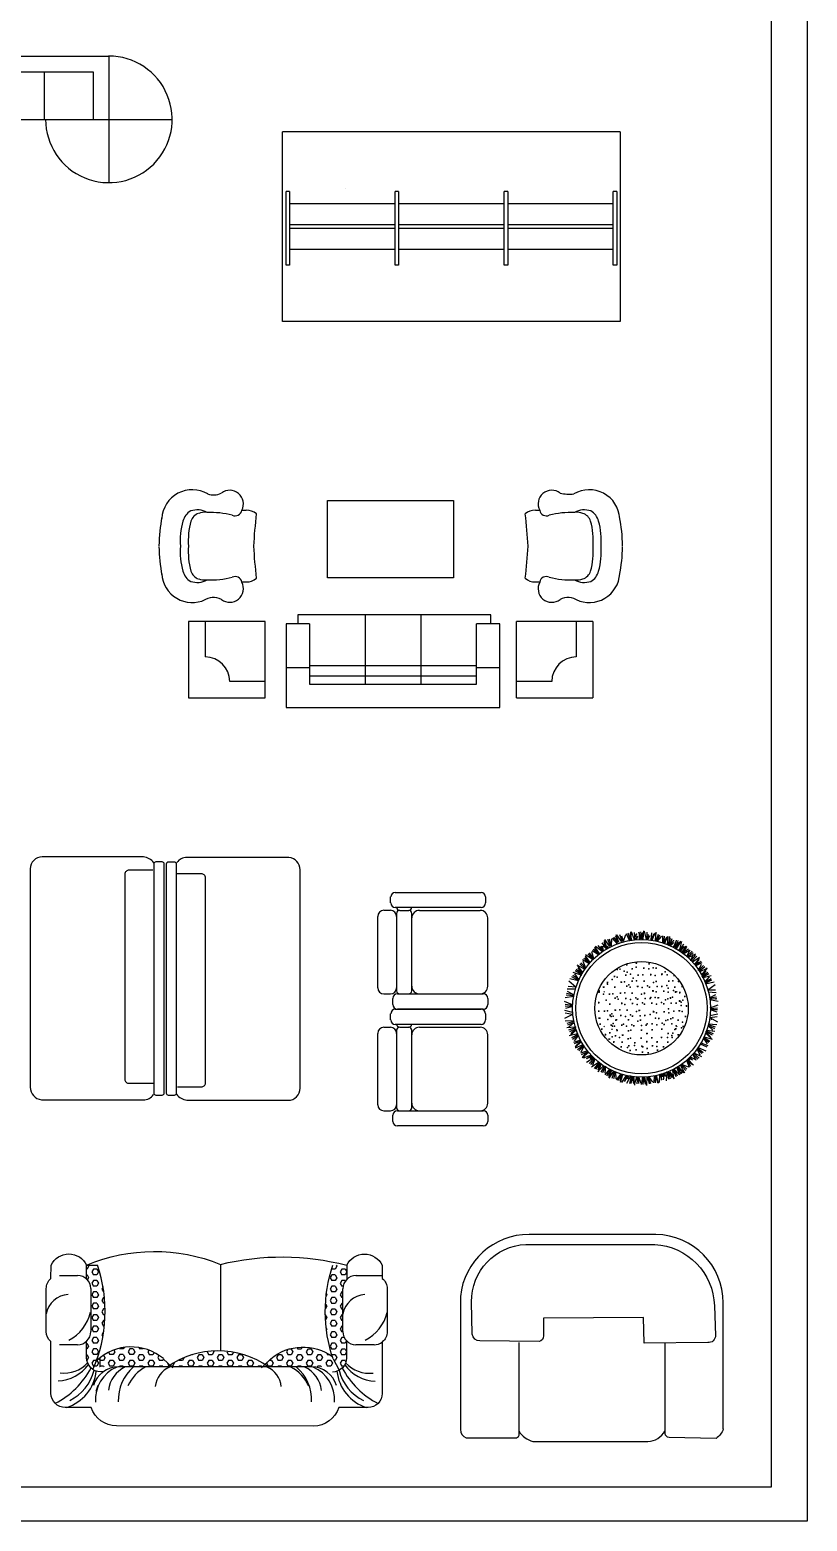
# Model space of a CAD drawing. Header units: inches. Extents: x 10.7 to 53.2, y 13 to 37.8.
# Drawn here: x 24.31 to 31.67, y 13.03 to 27.17 of the extents above; entities that cross this region are included whole.
import ezdxf

# ---------------------------------------------------------------- set-up
doc = ezdxf.new("R2010")
doc.units = ezdxf.units.IN
doc.header["$MEASUREMENT"] = 0
for name, color, linetype in [('02', 2, 'Continuous'), ('1', 1, 'Continuous'), ('4', 4, 'Continuous'), ('8', 8, 'Continuous'), ('kadrbm', 4, 'Continuous')]:
    doc.layers.add(name, color=color, linetype=linetype)
pattern_1 = [(179.977835, (180.23145, -39.9044), (-2.094e-05, -0.054126584), [0.03125, -0.0625]), (299.977835, (180.23145, -39.9044), (0.046885466, 0.027045158), [0.03125, -0.0625]), (239.977835, (180.2002, -39.90439), (0.046864527, -0.027081426), [0.03125, -0.0625])]

# ---------------------------------------------------------------- blocks, each defined once
blk = doc.blocks.new('kadrbm')
at = {"layer": 'kadrbm', "color": 4}
blk.add_lwpolyline([(0, 0), (0, 24.797), (21, 24.797), (21, 0), (0, 0)], close=True, dxfattribs=at)
blk.add_lwpolyline([(20.663, 0.326), (20.663, 24.46), (0.337, 24.46), (0.337, 0.326), (20.663, 0.326)], dxfattribs=at)

msp = doc.modelspace()

# ---------------------------------------------------------------- hatches: boundary and pattern name
at = {"layer": '8'}
h = msp.add_hatch(dxfattribs=at)
h.set_pattern_fill('HEX', color=256, scale=0.25, angle=180.0222, style=0)
h.set_pattern_definition([(179.977835, (180.82617, -39.90463), (-2.094e-05, -0.054126584), [0.03125, -0.0625]), (299.977835, (180.82617, -39.90463), (0.046885466, 0.027045158), [0.03125, -0.0625]), (239.977835, (180.79492, -39.90462), (0.046864527, -0.027081426), [0.03125, -0.0625])])
edge = h.paths.add_edge_path()
edge.add_ellipse((24.758, 14.826), major_axis=(0.0884, -0.0884), ratio=1, start_angle=-1.8002, end_angle=45, ccw=False)
edge.add_line((24.844, 14.735), (24.844, 14.578))
edge.add_ellipse((24.979, 14.578), major_axis=(0.0954, -0.0955), ratio=1, start_angle=225, end_angle=281.474)
edge.add_ellipse((23.642, 15.018), major_axis=(-0.974, -0.974), ratio=1, start_angle=111.406, end_angle=153.575)
edge.add_line((24.948, 15.456), (24.844, 15.456))
edge.add_line((24.844, 15.456), (24.844, 15.324))
edge.add_ellipse((24.758, 15.233), major_axis=(-0.0884, -0.0884), ratio=1, start_angle=135, end_angle=181.8002, ccw=False)
edge.add_line((24.883, 15.233), (24.883, 14.826))
h = msp.add_hatch(dxfattribs=at)
h.set_pattern_fill('HEX', color=256, scale=0.25, angle=180.0222, style=0)
h.set_pattern_definition([(179.977835, (179.615463, -39.904164), (-2.094e-05, -0.054126584), [0.03125, -0.0625]), (299.977835, (179.615463, -39.904164), (0.046885466, 0.027045158), [0.03125, -0.0625]), (239.977835, (179.584213, -39.90415), (0.046864527, -0.027081426), [0.03125, -0.0625])])
edge = h.paths.add_edge_path()
edge.add_ellipse((27.397, 15.232), major_axis=(0.0884, -0.0884), ratio=1, start_angle=180.0442, end_angle=225, ccw=False)
edge.add_line((27.309, 15.32), (27.309, 15.455))
edge.add_line((27.309, 15.455), (27.177, 15.455))
edge.add_ellipse((28.483, 15.016), major_axis=(0.974, -0.974), ratio=1, start_angle=206.425, end_angle=244.0057)
edge.add_line((27.18, 14.568), (27.239, 14.46))
edge.add_ellipse((27.173, 14.577), major_axis=(-0.0955, -0.0954), ratio=1, start_angle=74.2291, end_angle=135)
edge.add_line((27.308, 14.577), (27.308, 14.737))
edge.add_ellipse((27.397, 14.825), major_axis=(-0.0884, -0.0884), ratio=1, start_angle=315, end_angle=359.9558, ccw=False)
edge.add_line((27.272, 14.825), (27.272, 15.232))
h = msp.add_hatch(dxfattribs=at)
h.set_pattern_fill('HEX', color=256, scale=0.25, angle=180.0222, style=0)
h.set_pattern_definition(pattern_1)
edge = h.paths.add_edge_path()
edge.add_line((24.968, 14.49), (25.653, 14.49))
edge.add_line((25.653, 14.49), (25.571, 14.568))
edge.add_ellipse((25.266, 14.205), major_axis=(-0.336, -0.336), ratio=1, start_angle=184.9942, end_angle=263.8852)
edge.add_line((24.968, 14.574), (24.968, 14.49))
h = msp.add_hatch(dxfattribs=at)
h.set_pattern_fill('HEX', color=256, scale=0.25, angle=180.0222, style=0)
h.set_pattern_definition(pattern_1)
h.paths.add_polyline_path([(25.634, 14.508), (25.653, 14.49), (26.507, 14.49), (26.533, 14.514, 0.296581)])

# ---------------------------------------------------------------- linework, layer by layer
at = {"layer": '02'}
for p, q in [((27.127, 22.708), (28.32, 22.708)), ((27.127, 21.972), (27.127, 22.708)), ((28.32, 22.708), (28.32, 21.972)), ((26.315, 22.614), (26.356, 22.614)), ((29.097, 22.614), (29.138, 22.614)), ((26.315, 21.934), (26.356, 21.934)), ((28.32, 21.972), (27.127, 21.972)), ((29.097, 21.934), (29.138, 21.934)), ((26.535, 21.559), (25.811, 21.559)), ((25.811, 21.559), (25.811, 20.836)), ((25.968, 21.559), (25.968, 21.223)), ((26.535, 20.836), (26.535, 21.559)), ((26.735, 21.536), (26.735, 20.744)), ((26.955, 21.536), (26.735, 21.536)), ((28.676, 21.624), (26.847, 21.624)), ((26.847, 21.624), (26.847, 21.536)), ((26.955, 21.536), (26.955, 20.964)), ((27.483, 21.624), (27.483, 20.964)), ((28.011, 21.624), (28.011, 20.964)), ((28.759, 21.536), (28.539, 21.536)), ((28.539, 20.964), (28.539, 21.536)), ((28.676, 21.536), (28.676, 21.624)), ((28.759, 20.744), (28.759, 21.536)), ((29.642, 21.559), (28.918, 21.559)), ((28.918, 20.836), (28.918, 21.559)), ((29.485, 21.559), (29.485, 21.223)), ((29.642, 21.559), (29.642, 20.836)), ((26.735, 21.124), (26.955, 21.124)), ((28.539, 21.14), (26.955, 21.14)), ((28.539, 21.124), (28.759, 21.124)), ((26.535, 20.991), (26.2, 20.991)), ((28.539, 21.041), (26.955, 21.041)), ((26.955, 20.964), (28.539, 20.964)), ((29.253, 20.991), (28.918, 20.991)), ((25.811, 20.836), (26.535, 20.836)), ((28.918, 20.836), (29.642, 20.836)), ((26.735, 20.744), (28.759, 20.744)), ((27.769, 18.99), (28.582, 18.99)), ((27.724, 18.82), (27.66, 18.82)), ((27.725, 18.89), (27.725, 18.947)), ((28.582, 18.846), (27.769, 18.846)), ((27.811, 18.82), (27.897, 18.82)), ((27.998, 18.82), (28.574, 18.82)), ((28.625, 18.947), (28.625, 18.89)), ((27.602, 18.763), (27.602, 18.086)), ((27.782, 18.791), (27.782, 18.057)), ((27.926, 18.057), (27.926, 18.791)), ((28.646, 18.1), (28.646, 18.748)), ((27.66, 18.028), (27.724, 18.028)), ((27.746, 17.927), (27.746, 17.985)), ((27.789, 18.028), (28.603, 18.028)), ((28.646, 17.985), (28.646, 17.927)), ((27.725, 17.781), (27.725, 17.839)), ((27.769, 17.882), (28.582, 17.882)), ((28.603, 17.884), (27.789, 17.884)), ((28.625, 17.839), (28.625, 17.781)), ((27.66, 17.712), (27.724, 17.712)), ((28.582, 17.738), (27.769, 17.738)), ((27.782, 17.683), (27.782, 16.949)), ((27.811, 17.712), (27.897, 17.712)), ((27.926, 16.949), (27.926, 17.683)), ((27.998, 17.712), (28.574, 17.712)), ((27.602, 17.654), (27.602, 16.977)), ((28.646, 16.992), (28.646, 17.64)), ((27.66, 16.92), (27.724, 16.92)), ((27.746, 16.819), (27.746, 16.877)), ((27.789, 16.92), (28.603, 16.92)), ((28.646, 16.877), (28.646, 16.819)), ((28.603, 16.776), (27.789, 16.776)), ((24.844, 15.324), (24.844, 15.456)), ((24.844, 15.456), (24.948, 15.456)), ((26.113, 15.463), (26.112, 14.644)), ((27.309, 15.455), (27.309, 15.32)), ((24.587, 15.358), (24.758, 15.358)), ((27.397, 15.357), (27.646, 15.357)), ((24.883, 15.233), (24.883, 14.826)), ((27.272, 14.825), (27.272, 15.232)), ((24.844, 14.578), (24.844, 14.735)), ((27.308, 14.737), (27.308, 14.577)), ((24.758, 14.701), (24.587, 14.701)), ((24.944, 14.569), (24.934, 14.561)), ((24.968, 14.574), (24.968, 14.49)), ((25.571, 14.568), (25.661, 14.483)), ((26.59, 14.568), (26.5, 14.483)), ((26.659, 14.606), (26.643, 14.579)), ((26.643, 14.579), (26.659, 14.552)), ((26.69, 14.606), (26.659, 14.606)), ((26.69, 14.606), (26.706, 14.579)), ((26.706, 14.579), (26.69, 14.552)), ((26.75, 14.656), (26.737, 14.633)), ((26.737, 14.633), (26.753, 14.606)), ((26.784, 14.606), (26.753, 14.606)), ((26.784, 14.66), (26.764, 14.66)), ((26.784, 14.66), (26.799, 14.633)), ((26.799, 14.633), (26.784, 14.606)), ((26.846, 14.606), (26.831, 14.579)), ((26.831, 14.579), (26.846, 14.552)), ((26.838, 14.675), (26.846, 14.66)), ((26.878, 14.66), (26.846, 14.66)), ((26.878, 14.606), (26.846, 14.606)), ((26.888, 14.679), (26.878, 14.66)), ((26.878, 14.606), (26.893, 14.579)), ((26.893, 14.579), (26.878, 14.552)), ((26.94, 14.66), (26.924, 14.633)), ((26.924, 14.633), (26.94, 14.606)), ((26.971, 14.66), (26.94, 14.66)), ((26.971, 14.606), (26.94, 14.606)), ((26.971, 14.66), (26.987, 14.633)), ((26.987, 14.633), (26.971, 14.606)), ((27.034, 14.606), (27.018, 14.579)), ((27.018, 14.579), (27.034, 14.552)), ((27.065, 14.606), (27.034, 14.606)), ((27.065, 14.606), (27.081, 14.579)), ((27.081, 14.579), (27.065, 14.552)), ((27.118, 14.623), (27.128, 14.606)), ((27.147, 14.606), (27.128, 14.606)), ((27.18, 14.568), (27.239, 14.46)), ((27.568, 14.7), (27.397, 14.7)), ((24.941, 14.499), (24.918, 14.499)), ((24.941, 14.553), (24.939, 14.553)), ((24.941, 14.553), (24.957, 14.526)), ((24.957, 14.526), (24.941, 14.499)), ((24.964, 14.565), (24.968, 14.559)), ((24.968, 14.493), (24.966, 14.49)), ((25, 14.443), (24.979, 14.443)), ((26.976, 14.49), (25.146, 14.49)), ((26.112, 14.498), (26.112, 14.49)), ((26.555, 14.535), (26.549, 14.525)), ((26.549, 14.525), (26.565, 14.498)), ((26.596, 14.498), (26.565, 14.498)), ((26.596, 14.552), (26.573, 14.552)), ((26.596, 14.552), (26.612, 14.525)), ((26.612, 14.525), (26.596, 14.498)), ((26.659, 14.498), (26.654, 14.49)), ((26.69, 14.552), (26.659, 14.552)), ((26.69, 14.498), (26.659, 14.498)), ((26.69, 14.498), (26.695, 14.49)), ((26.753, 14.552), (26.737, 14.525)), ((26.737, 14.525), (26.752, 14.498)), ((26.784, 14.498), (26.752, 14.498)), ((26.784, 14.552), (26.753, 14.552)), ((26.784, 14.552), (26.799, 14.525)), ((26.799, 14.525), (26.784, 14.498)), ((26.846, 14.498), (26.841, 14.49)), ((26.878, 14.552), (26.846, 14.552)), ((26.877, 14.498), (26.846, 14.498)), ((26.877, 14.498), (26.882, 14.49)), ((26.94, 14.552), (26.924, 14.525)), ((26.924, 14.525), (26.94, 14.498)), ((26.971, 14.552), (26.94, 14.552)), ((26.971, 14.498), (26.94, 14.498)), ((26.971, 14.552), (26.987, 14.525)), ((26.987, 14.525), (26.971, 14.498)), ((27.034, 14.498), (27.029, 14.49)), ((27.065, 14.552), (27.034, 14.552)), ((27.065, 14.498), (27.034, 14.498)), ((27.065, 14.498), (27.07, 14.49)), ((27.128, 14.552), (27.112, 14.525)), ((27.112, 14.525), (27.127, 14.498)), ((27.159, 14.498), (27.127, 14.498)), ((27.159, 14.552), (27.128, 14.552)), ((27.159, 14.552), (27.174, 14.525)), ((27.174, 14.525), (27.159, 14.498)), ((24.949, 14.316), (24.93, 14.257))]:
    msp.add_line(p, q, dxfattribs=at)
msp.add_lwpolyline([(27.296, 25.665), (27.298, 25.667)], dxfattribs=at)
for points in [[(25.481, 19.271, 0.188749), (25.382, 19.328), (24.424, 19.328, 0.414362), (24.309, 19.213), (24.309, 17.143, 0.382498), (24.415, 17.024), (25.382, 17.024, 0.245297), (25.477, 17.073, -3.184126)], [(25.696, 17.076, 0.188749), (25.794, 17.019), (26.753, 17.019, 0.414362), (26.868, 17.133), (26.868, 19.204, 0.382498), (26.761, 19.323), (25.794, 19.323, 0.245297), (25.7, 19.274, -3.184126)], [(25.473, 19.201), (25.245, 19.201, 0.414214), (25.206, 19.163), (25.206, 17.218, 0.414214), (25.245, 17.18), (25.477, 17.18)], [(25.704, 17.146), (25.932, 17.146, 0.414214), (25.97, 17.184), (25.97, 19.129, 0.414214), (25.932, 19.167), (25.7, 19.167)], [(30.878, 13.902), (30.878, 15.097, 0.409568), (30.238, 15.747), (29.037, 15.747, 0.384364), (28.387, 15.16), (28.387, 13.896, 0.302903), (28.44, 13.817), (28.905, 13.817, 0.320333), (28.942, 13.843), (28.942, 14.721)], [(30.878, 13.902, -0.150225), (30.81, 13.812), (30.365, 13.822, -0.400197), (30.328, 13.859), (30.328, 14.716)], [(28.942, 13.88, 0.193469), (29.074, 13.785), (30.164, 13.785, 0.289906), (30.323, 13.886, -0.633013)]]:
    msp.add_lwpolyline(points, format="xyb", dxfattribs=at)
for points in [[(25.56, 19.279), (25.5, 19.279, 0.414214), (25.481, 19.26), (25.481, 17.088, 0.414214), (25.5, 17.069), (25.56, 17.069, 0.414214), (25.579, 17.088), (25.579, 19.26, 0.414214)], [(25.617, 17.068), (25.677, 17.068, 0.414214), (25.696, 17.087), (25.696, 19.259, 0.414214), (25.677, 19.278), (25.617, 19.278, 0.414214), (25.598, 19.259), (25.598, 17.087, 0.414214)], [(29.175, 14.954), (29.175, 14.785, -0.35092), (29.133, 14.732), (28.572, 14.737, -0.364432), (28.498, 14.8), (28.493, 15.107, -0.406916), (29.006, 15.652), (30.228, 15.652, -0.389276), (30.794, 15.07), (30.804, 14.79, -0.458868), (30.73, 14.721), (30.127, 14.716), (30.122, 14.959)]]:
    msp.add_lwpolyline(points, format="xyb", close=True, dxfattribs=at)
for centre, radius, start, end in [((25.845, 22.52), 0.289, 59.5637, 176.6337), ((26.046, 22.916), 0.157, 249.5421, 298.1062), ((26.2, 22.674), 0.13, 332.3132, 127.5345), ((29.253, 22.674), 0.13, 52.4655, 207.6868), ((29.425, 23.195), 0.428, 257.4725, 274.8792), ((29.608, 22.52), 0.289, 3.3663, 120.4363), ((27.169, 22.245), 1.64, 169.1996, 178.9174), ((26.431, 22.324), 0.7, 164.5013, 184.1251), ((25.909, 22.472), 0.157, 120.1799, 165.6683), ((26.507, 22.324), 0.7, 164.5013, 184.1251), ((25.892, 22.425), 0.193, 60.888, 108.7167), ((25.942, 22.475), 0.116, 108.4783, 161.5568), ((25.968, 22.402), 0.193, 86.6958, 108.7167), ((26.007, 21.68), 0.914, 76.2297, 91.3315), ((26.252, 22.626), 0.0645, 244.989, 348.6483), ((26.361, 22.476), 0.138, 48.4194, 91.6908), ((31.637, 21.977), 5.22, 173.3753, 176.7385), ((29.092, 22.476), 0.138, 88.3092, 131.5806), ((23.816, 21.977), 5.22, 3.2615, 6.6247), ((29.201, 22.626), 0.0645, 191.3517, 295.011), ((29.446, 21.68), 0.914, 88.6685, 103.7703), ((29.561, 22.425), 0.193, 71.2833, 119.112), ((29.485, 22.402), 0.193, 71.2833, 93.3042), ((29.511, 22.475), 0.116, 18.4432, 71.5217), ((28.946, 22.324), 0.7, 355.8749, 15.4987), ((29.544, 22.472), 0.157, 14.3317, 59.8201), ((29.022, 22.324), 0.7, 355.8749, 15.4987), ((28.284, 22.245), 1.64, 1.0826, 10.8004), ((27.169, 22.303), 1.64, 181.0826, 190.8004), ((26.431, 22.224), 0.7, 175.8749, 195.4987), ((26.507, 22.224), 0.7, 175.8749, 195.4987), ((31.637, 22.571), 5.22, 183.2615, 186.6247), ((23.816, 22.571), 5.22, 353.3753, 356.7385), ((28.946, 22.224), 0.7, 344.5013, 4.1251), ((29.022, 22.224), 0.7, 344.5013, 4.1251), ((28.284, 22.303), 1.64, 349.1996, 358.9174), ((25.845, 22.028), 0.289, 183.3663, 295.4192), ((25.909, 22.075), 0.157, 194.3317, 239.8201), ((25.892, 22.123), 0.193, 251.2833, 299.112), ((25.942, 22.073), 0.116, 198.4432, 251.5217), ((25.968, 22.146), 0.193, 251.2833, 273.3042), ((26.007, 22.867), 0.914, 268.6685, 283.7703), ((26.2, 21.872), 0.13, 232.4655, 27.6868), ((26.252, 21.921), 0.0645, 11.3517, 115.011), ((26.361, 22.072), 0.138, 268.3092, 311.5806), ((29.092, 22.072), 0.138, 228.4194, 271.6908), ((29.253, 21.872), 0.13, 152.3132, 307.5345), ((29.201, 21.921), 0.0645, 64.989, 168.6483), ((29.446, 22.867), 0.914, 256.2297, 271.3315), ((29.561, 22.123), 0.193, 240.888, 288.7167), ((29.485, 22.146), 0.193, 266.6958, 288.7167), ((29.608, 22.028), 0.289, 244.5808, 356.6337), ((29.511, 22.073), 0.116, 288.4783, 341.5568), ((29.544, 22.075), 0.157, 300.1799, 345.6683), ((26.046, 21.625), 0.162, 62.2404, 125.258), ((29.407, 21.625), 0.162, 54.742, 117.7596), ((25.968, 20.991), 0.232, 0, 90), ((29.485, 20.991), 0.232, 90, 180), ((27.769, 18.947), 0.0432, 90, 180), ((28.582, 18.947), 0.0432, 0, 90), ((27.66, 18.763), 0.0576, 90, 180), ((27.724, 18.763), 0.0576, 0, 90), ((27.769, 18.89), 0.0432, 180, 270), ((27.811, 18.849), 0.0288, 180, 270), ((27.811, 18.791), 0.0288, 90, 180), ((27.897, 18.849), 0.0288, 270, 0), ((27.897, 18.791), 0.0288, 0, 90), ((27.998, 18.748), 0.072, 90, 180), ((28.574, 18.748), 0.072, 0, 90), ((28.582, 18.89), 0.0432, 270, 0), ((27.66, 18.086), 0.0576, 180, 270), ((27.724, 18.086), 0.0576, 270, 0), ((27.789, 17.985), 0.0432, 90, 180), ((27.811, 18.057), 0.0288, 180, 270), ((27.897, 18.057), 0.0288, 270, 0), ((27.998, 18.1), 0.072, 180, 270), ((28.574, 18.1), 0.072, 270, 0), ((28.603, 17.985), 0.0432, 0, 90), ((27.769, 17.839), 0.0432, 90, 180), ((27.789, 17.927), 0.0432, 180, 270), ((28.582, 17.839), 0.0432, 0, 90), ((28.603, 17.927), 0.0432, 270, 0), ((27.66, 17.654), 0.0576, 90, 180), ((27.724, 17.654), 0.0576, 0, 90), ((27.769, 17.781), 0.0432, 180, 270), ((27.811, 17.741), 0.0288, 180, 270), ((27.811, 17.683), 0.0288, 90, 180), ((27.897, 17.741), 0.0288, 270, 0), ((27.897, 17.683), 0.0288, 0, 90), ((27.998, 17.64), 0.072, 90, 180), ((28.574, 17.64), 0.072, 0, 90), ((28.582, 17.781), 0.0432, 270, 0), ((27.66, 16.977), 0.0576, 180, 270), ((27.724, 16.977), 0.0576, 270, 0), ((27.998, 16.992), 0.072, 180, 270), ((28.574, 16.992), 0.072, 270, 0), ((27.789, 16.877), 0.0432, 90, 180), ((27.811, 16.949), 0.0288, 180, 270), ((27.897, 16.949), 0.0288, 270, 0), ((28.603, 16.877), 0.0432, 0, 90), ((27.789, 16.819), 0.0432, 180, 270), ((28.603, 16.819), 0.0432, 270, 0), ((24.758, 15.233), 0.125, 359.9778, 89.9778), ((27.397, 15.232), 0.125, 89.9778, 179.9778), ((24.685, 14.951), 0.228, 94.0315, 169.4278), ((27.496, 14.95), 0.228, 94.0315, 169.4278), ((24.49, 15.103), 0.403, 297.1799, 346.5127), ((27.301, 15.102), 0.403, 297.1799, 346.5127), ((24.758, 14.826), 0.125, 269.9778, 359.9778), ((27.397, 14.825), 0.125, 179.9778, 269.9778), ((27.568, 14.827), 0.127, 270.2855, 307.989), ((26.088, 13.82), 0.824, 54.3341, 125.6215), ((24.183, 14.854), 0.796, 297.1395, 332.0471), ((24.559, 14.726), 0.369, 272.1416, 324.8072), ((24.629, 14.734), 0.303, 262.9383, 317.7207), ((24.533, 14.493), 0.405, 287.3818, 353.991), ((24.494, 14.562), 0.433, 295.9448, 346.2452), ((25.146, 14.24), 0.25, 89.9778, 162.2935), ((25.261, 14.182), 0.334, 112.8828, 184.2817), ((25.33, 14.237), 0.281, 115.6976, 173.3644), ((25.559, 14.175), 0.415, 130.6156, 181.9509), ((25.585, 14.151), 0.385, 118.023, 155.4), ((25.719, 14.283), 0.225, 113.2858, 174.4043), ((26.465, 14.283), 0.225, 5.5513, 66.6699), ((26.599, 14.15), 0.385, 24.5557, 61.9327), ((26.562, 14.175), 0.415, 358.0048, 49.34), ((26.791, 14.236), 0.281, 6.5912, 64.2581), ((26.975, 14.24), 0.25, 17.6622, 89.9778), ((26.86, 14.181), 0.334, 355.6739, 67.0729), ((27.619, 14.492), 0.405, 185.9647, 252.5738), ((27.658, 14.561), 0.433, 193.7105, 244.0108), ((27.97, 14.852), 0.796, 207.9085, 242.8162), ((27.593, 14.724), 0.369, 215.1485, 267.8141), ((27.523, 14.733), 0.303, 222.2349, 277.0173)]:
    msp.add_arc(centre, radius, start, end, dxfattribs=at)
for centre, major_axis, start_param, end_param in [((23.642, 15.018), (-0.974, -0.974), 1.944401, 2.680389), ((25.266, 14.205), (-0.336, -0.336), 3.228758, 4.678967)]:
    msp.add_ellipse(centre, major_axis=major_axis, ratio=1, start_param=start_param, end_param=end_param, dxfattribs=at)
at = {"layer": '02', "extrusion": (0, 0, -1)}
for centre, major_axis, start_param, end_param in [((28.483, 15.016), (0.974, -0.974), 2.024482, 2.680389), ((26.895, 14.204), (0.336, -0.336), 3.228758, 4.553796), ((24.979, 14.578), (0.0954, -0.0955), 0.785398, 2.356194), ((27.173, 14.577), (-0.0955, -0.0954), 3.926991, 5.497787)]:
    msp.add_ellipse(centre, major_axis=major_axis, ratio=1, start_param=start_param, end_param=end_param, dxfattribs=at)
at = {"layer": '1'}
for p, q in [((23.851, 26.921), (25.055, 26.921)), ((25.055, 26.921), (25.055, 25.721)), ((23.886, 26.771), (24.905, 26.771)), ((24.442, 26.771), (24.442, 26.321)), ((24.905, 26.771), (24.905, 26.321)), ((24.002, 26.321), (25.655, 26.321)), ((29.901, 26.203), (26.701, 26.203)), ((26.701, 24.403), (26.701, 26.203)), ((29.901, 26.203), (29.901, 24.403)), ((26.735, 24.937), (26.735, 25.637)), ((26.768, 25.637), (26.735, 25.637)), ((26.768, 25.637), (26.768, 24.937)), ((27.801, 25.637), (27.768, 25.637)), ((27.768, 24.937), (27.768, 25.637)), ((27.801, 25.637), (27.801, 24.937)), ((28.801, 24.937), (28.801, 25.637)), ((28.835, 25.637), (28.801, 25.637)), ((28.835, 25.637), (28.835, 24.937)), ((29.835, 24.937), (29.835, 25.637)), ((29.868, 25.637), (29.835, 25.637)), ((29.868, 25.637), (29.868, 24.937)), ((27.768, 25.52), (26.768, 25.52)), ((28.801, 25.52), (27.801, 25.52)), ((29.835, 25.52), (28.835, 25.52)), ((27.768, 25.32), (26.768, 25.32)), ((28.801, 25.32), (27.801, 25.32)), ((29.835, 25.32), (28.835, 25.32)), ((27.768, 25.287), (26.768, 25.287)), ((28.801, 25.287), (27.801, 25.287)), ((29.835, 25.287), (28.835, 25.287)), ((27.768, 25.087), (26.768, 25.087)), ((28.801, 25.087), (27.801, 25.087)), ((29.835, 25.087), (28.835, 25.087)), ((26.768, 24.937), (26.735, 24.937)), ((27.801, 24.937), (27.768, 24.937)), ((28.835, 24.937), (28.801, 24.937)), ((29.868, 24.937), (29.835, 24.937)), ((29.901, 24.403), (26.701, 24.403))]:
    msp.add_line(p, q, dxfattribs=at)
for radius in [0.653, 0.623]:
    msp.add_circle((30.103, 17.892), radius, dxfattribs=at)
msp.add_arc((25.055, 26.321), 0.6, 180, 90.2062, dxfattribs=at)
at = {"layer": '4'}
for p, q in [((29.777, 18.46), (29.752, 18.534)), ((29.804, 18.479), (29.756, 18.543)), ((29.81, 18.48), (29.784, 18.544)), ((29.82, 18.482), (29.8, 18.548)), ((29.82, 18.482), (29.822, 18.549)), ((29.872, 18.506), (29.827, 18.558)), ((29.88, 18.511), (29.84, 18.567)), ((29.88, 18.511), (29.861, 18.575)), ((29.888, 18.514), (29.863, 18.587)), ((29.917, 18.523), (29.869, 18.587)), ((29.923, 18.525), (29.897, 18.589)), ((29.933, 18.527), (29.918, 18.575)), ((29.933, 18.527), (29.953, 18.591)), ((29.99, 18.535), (29.961, 18.598)), ((29.999, 18.538), (29.976, 18.603)), ((29.999, 18.538), (29.998, 18.605)), ((30.007, 18.539), (30.003, 18.616)), ((30.038, 18.54), (30.009, 18.615)), ((30.044, 18.54), (30.036, 18.609)), ((30.054, 18.54), (30.053, 18.59)), ((30.054, 18.54), (30.067, 18.58)), ((30.1, 18.546), (30.079, 18.612)), ((30.085, 18.542), (30.083, 18.61)), ((30.085, 18.542), (30.105, 18.606)), ((30.11, 18.548), (30.095, 18.615)), ((30.11, 18.548), (30.118, 18.614)), ((30.118, 18.547), (30.124, 18.625)), ((30.149, 18.545), (30.13, 18.622)), ((30.155, 18.544), (30.156, 18.613)), ((30.164, 18.542), (30.17, 18.592)), ((30.164, 18.542), (30.183, 18.581)), ((30.195, 18.54), (30.202, 18.608)), ((30.195, 18.54), (30.223, 18.601)), ((30.203, 18.537), (30.233, 18.608)), ((30.236, 18.533), (30.242, 18.613)), ((30.241, 18.53), (30.264, 18.595)), ((30.25, 18.526), (30.278, 18.588)), ((30.25, 18.526), (30.296, 18.575)), ((30.305, 18.509), (30.305, 18.578)), ((30.314, 18.507), (30.321, 18.576)), ((30.314, 18.507), (30.342, 18.568)), ((30.322, 18.504), (30.352, 18.576)), ((30.35, 18.492), (30.356, 18.572)), ((30.356, 18.489), (30.378, 18.555)), ((30.364, 18.485), (30.385, 18.531)), ((30.365, 18.491), (30.373, 18.571)), ((30.371, 18.488), (30.394, 18.553)), ((30.379, 18.484), (30.4, 18.529)), ((30.407, 18.47), (30.436, 18.534)), ((30.423, 18.461), (30.434, 18.538)), ((30.431, 18.457), (30.45, 18.533)), ((30.436, 18.454), (30.48, 18.529)), ((29.617, 18.327), (29.571, 18.389)), ((29.637, 18.353), (29.572, 18.399)), ((29.643, 18.356), (29.598, 18.409)), ((29.651, 18.361), (29.611, 18.417)), ((29.651, 18.361), (29.632, 18.426)), ((29.694, 18.4), (29.634, 18.436)), ((29.7, 18.407), (29.644, 18.448)), ((29.706, 18.412), (29.66, 18.474)), ((29.7, 18.407), (29.662, 18.462)), ((29.731, 18.43), (29.666, 18.476)), ((29.736, 18.433), (29.692, 18.486)), ((29.744, 18.439), (29.716, 18.48)), ((29.769, 18.458), (29.729, 18.513)), ((29.744, 18.439), (29.733, 18.48)), ((29.774, 18.456), (29.741, 18.48)), ((29.769, 18.458), (29.75, 18.522)), ((29.779, 18.459), (29.762, 18.48)), ((29.787, 18.464), (29.777, 18.48)), ((29.787, 18.464), (29.783, 18.48)), ((30.364, 18.485), (30.394, 18.516)), ((30.379, 18.484), (30.409, 18.515)), ((30.407, 18.47), (30.454, 18.52)), ((30.428, 18.459), (30.47, 18.523)), ((30.454, 18.442), (30.489, 18.48)), ((30.46, 18.439), (30.523, 18.48)), ((30.464, 18.436), (30.484, 18.524)), ((30.467, 18.434), (30.503, 18.504)), ((30.474, 18.429), (30.506, 18.479)), ((30.485, 18.422), (30.532, 18.48)), ((30.492, 18.417), (30.532, 18.471)), ((30.492, 18.417), (30.549, 18.455)), ((30.498, 18.409), (30.558, 18.443)), ((30.533, 18.385), (30.563, 18.445)), ((30.533, 18.385), (30.582, 18.433)), ((30.54, 18.378), (30.593, 18.422)), ((30.544, 18.374), (30.617, 18.407)), ((30.572, 18.341), (30.593, 18.405)), ((30.572, 18.341), (30.614, 18.396)), ((30.58, 18.336), (30.627, 18.387)), ((29.534, 18.212), (29.475, 18.248)), ((29.54, 18.219), (29.485, 18.26)), ((29.564, 18.263), (29.493, 18.299)), ((29.546, 18.231), (29.499, 18.293)), ((29.54, 18.219), (29.502, 18.275)), ((29.569, 18.267), (29.517, 18.313)), ((29.576, 18.273), (29.529, 18.323)), ((29.605, 18.315), (29.545, 18.351)), ((29.576, 18.273), (29.549, 18.335)), ((29.611, 18.322), (29.555, 18.363)), ((29.611, 18.322), (29.573, 18.377)), ((29.878, 18.256), (29.866, 18.26)), ((29.9, 18.256), (29.9, 18.269)), ((29.969, 18.303), (29.956, 18.303)), ((29.963, 18.297), (29.963, 18.31)), ((30.007, 18.267), (30.019, 18.267)), ((30.013, 18.273), (30.013, 18.261)), ((30.06, 18.321), (30.047, 18.321)), ((30.054, 18.314), (30.054, 18.327)), ((30.131, 18.271), (30.118, 18.271)), ((30.125, 18.265), (30.125, 18.278)), ((30.18, 18.313), (30.168, 18.313)), ((30.174, 18.307), (30.174, 18.32)), ((30.248, 18.271), (30.236, 18.271)), ((30.242, 18.265), (30.242, 18.278)), ((30.585, 18.332), (30.652, 18.375)), ((30.604, 18.305), (30.653, 18.366)), ((30.61, 18.3), (30.651, 18.354)), ((30.61, 18.3), (30.667, 18.339)), ((30.616, 18.293), (30.677, 18.326)), ((30.643, 18.25), (30.673, 18.31)), ((30.643, 18.25), (30.692, 18.298)), ((30.65, 18.244), (30.704, 18.287)), ((30.655, 18.239), (30.727, 18.273)), ((30.671, 18.206), (30.721, 18.266)), ((30.676, 18.194), (30.716, 18.248)), ((29.479, 18.092), (29.414, 18.148)), ((29.503, 18.151), (29.423, 18.171)), ((29.506, 18.156), (29.444, 18.19)), ((29.51, 18.164), (29.453, 18.203)), ((29.53, 18.207), (29.454, 18.23)), ((29.51, 18.164), (29.47, 18.218)), ((29.787, 18.135), (29.775, 18.135)), ((29.781, 18.128), (29.781, 18.141)), ((29.854, 18.193), (29.841, 18.193)), ((29.848, 18.187), (29.848, 18.2)), ((29.918, 18.139), (29.905, 18.139)), ((29.912, 18.133), (29.912, 18.145)), ((29.961, 18.206), (29.949, 18.206)), ((29.955, 18.2), (29.955, 18.213)), ((29.965, 18.094), (29.965, 18.106)), ((30.021, 18.148), (30.008, 18.148)), ((30.014, 18.142), (30.014, 18.155)), ((30.079, 18.206), (30.066, 18.206)), ((30.067, 18.091), (30.067, 18.104)), ((30.072, 18.2), (30.072, 18.213)), ((30.134, 18.148), (30.121, 18.148)), ((30.128, 18.142), (30.128, 18.155)), ((30.196, 18.211), (30.184, 18.211)), ((30.19, 18.204), (30.19, 18.217)), ((30.248, 18.147), (30.236, 18.147)), ((30.242, 18.141), (30.242, 18.153)), ((30.304, 18.214), (30.291, 18.214)), ((30.296, 18.091), (30.296, 18.104)), ((30.297, 18.207), (30.297, 18.22)), ((30.367, 18.148), (30.355, 18.148)), ((30.361, 18.142), (30.361, 18.155)), ((30.405, 18.202), (30.418, 18.202)), ((30.412, 18.208), (30.412, 18.196)), ((30.462, 18.147), (30.449, 18.147)), ((30.455, 18.141), (30.455, 18.153)), ((30.489, 18.093), (30.489, 18.106)), ((30.676, 18.194), (30.733, 18.233)), ((30.682, 18.187), (30.742, 18.22)), ((30.686, 18.182), (30.763, 18.201)), ((30.704, 18.138), (30.746, 18.19)), ((30.704, 18.138), (30.762, 18.174)), ((30.708, 18.129), (30.771, 18.161)), ((30.71, 18.124), (30.791, 18.142)), ((30.732, 18.065), (30.8, 18.118)), ((29.457, 18.004), (29.378, 17.991)), ((29.458, 18.01), (29.39, 18.016)), ((29.461, 18.02), (29.393, 18.032)), ((29.475, 18.074), (29.399, 18.072)), ((29.461, 18.02), (29.402, 18.052)), ((29.479, 18.093), (29.408, 18.097)), ((29.708, 18.044), (29.695, 18.044)), ((29.701, 18.037), (29.701, 18.05)), ((29.751, 18.093), (29.738, 18.093)), ((29.745, 18.086), (29.745, 18.099)), ((29.752, 18.051), (29.746, 18.045)), ((29.806, 18.026), (29.793, 18.026)), ((29.8, 18.019), (29.8, 18.032)), ((29.857, 18.091), (29.844, 18.091)), ((29.86, 17.986), (29.847, 17.986)), ((29.851, 18.085), (29.851, 18.098)), ((29.853, 17.98), (29.853, 17.993)), ((29.909, 18.035), (29.896, 18.035)), ((29.903, 18.029), (29.903, 18.041)), ((29.961, 17.984), (29.948, 17.984)), ((29.955, 17.978), (29.955, 17.991)), ((29.971, 18.1), (29.959, 18.1)), ((30.022, 18.035), (30.009, 18.035)), ((30.016, 18.029), (30.016, 18.041)), ((30.073, 18.098), (30.06, 18.098)), ((30.073, 17.978), (30.06, 17.978)), ((30.066, 17.972), (30.066, 17.985)), ((30.137, 18.033), (30.124, 18.033)), ((30.131, 18.027), (30.131, 18.04)), ((30.184, 18.092), (30.172, 18.092)), ((30.178, 18.086), (30.178, 18.098)), ((30.19, 17.984), (30.178, 17.984)), ((30.184, 17.978), (30.184, 17.991)), ((30.218, 18.056), (30.205, 18.056)), ((30.212, 18.049), (30.212, 18.062)), ((30.269, 17.991), (30.256, 17.991)), ((30.262, 17.984), (30.262, 17.997)), ((30.302, 18.098), (30.29, 18.098)), ((30.319, 18.054), (30.307, 18.054)), ((30.313, 18.047), (30.313, 18.06)), ((30.383, 17.989), (30.371, 17.989)), ((30.377, 17.983), (30.377, 17.996)), ((30.424, 18.091), (30.411, 18.091)), ((30.418, 18.084), (30.418, 18.097)), ((30.431, 18.048), (30.418, 18.048)), ((30.425, 18.041), (30.425, 18.054)), ((30.436, 18.051), (30.442, 18.045)), ((30.472, 18.04), (30.46, 18.04)), ((30.465, 17.954), (30.465, 17.967)), ((30.466, 18.033), (30.466, 18.046)), ((30.495, 18.099), (30.483, 18.099)), ((30.52, 18.004), (30.508, 18.004)), ((30.514, 17.997), (30.514, 18.01)), ((30.732, 18.065), (30.803, 18.067)), ((30.735, 18.046), (30.811, 18.042)), ((30.747, 17.992), (30.807, 18.022)), ((30.747, 17.992), (30.815, 18.001)), ((30.749, 17.982), (30.818, 17.985)), ((30.75, 17.976), (30.828, 17.959)), ((29.448, 17.924), (29.374, 17.955)), ((29.45, 17.834), (29.374, 17.794)), ((29.45, 17.853), (29.377, 17.871)), ((29.448, 17.918), (29.38, 17.928)), ((29.448, 17.909), (29.38, 17.912)), ((29.45, 17.833), (29.38, 17.844)), ((29.448, 17.909), (29.384, 17.89)), ((29.703, 17.945), (29.691, 17.945)), ((29.703, 17.863), (29.691, 17.863)), ((29.697, 17.938), (29.697, 17.951)), ((29.697, 17.857), (29.697, 17.87)), ((29.758, 17.864), (29.745, 17.864)), ((29.752, 17.857), (29.752, 17.87)), ((29.809, 17.93), (29.796, 17.93)), ((29.811, 17.825), (29.799, 17.825)), ((29.802, 17.923), (29.802, 17.936)), ((29.805, 17.818), (29.805, 17.831)), ((29.861, 17.873), (29.848, 17.873)), ((29.855, 17.867), (29.855, 17.88)), ((29.913, 17.823), (29.9, 17.823)), ((29.907, 17.816), (29.907, 17.829)), ((29.923, 17.938), (29.911, 17.938)), ((29.917, 17.932), (29.917, 17.945)), ((29.974, 17.873), (29.961, 17.873)), ((29.968, 17.867), (29.968, 17.88)), ((30.025, 17.936), (30.012, 17.936)), ((30.018, 17.93), (30.018, 17.942)), ((30.018, 17.81), (30.018, 17.823)), ((30.089, 17.872), (30.076, 17.872)), ((30.082, 17.865), (30.082, 17.878)), ((30.136, 17.93), (30.124, 17.93)), ((30.13, 17.924), (30.13, 17.937)), ((30.142, 17.823), (30.13, 17.823)), ((30.136, 17.816), (30.136, 17.829)), ((30.208, 17.94), (30.195, 17.94)), ((30.202, 17.934), (30.202, 17.946)), ((30.222, 17.859), (30.209, 17.859)), ((30.216, 17.853), (30.216, 17.866)), ((30.319, 17.934), (30.307, 17.934)), ((30.323, 17.857), (30.311, 17.857)), ((30.313, 17.928), (30.313, 17.941)), ((30.317, 17.851), (30.317, 17.864)), ((30.437, 17.94), (30.424, 17.94)), ((30.431, 17.934), (30.431, 17.946)), ((30.468, 17.868), (30.455, 17.868)), ((30.471, 17.96), (30.458, 17.96)), ((30.462, 17.862), (30.462, 17.875)), ((30.52, 17.808), (30.52, 17.821)), ((30.535, 17.913), (30.522, 17.913)), ((30.528, 17.907), (30.528, 17.92)), ((30.75, 17.824), (30.825, 17.839)), ((30.755, 17.896), (30.83, 17.923)), ((30.755, 17.89), (30.824, 17.896)), ((30.755, 17.88), (30.818, 17.858)), ((30.755, 17.88), (30.823, 17.88)), ((29.461, 17.771), (29.378, 17.769)), ((29.462, 17.766), (29.395, 17.746)), ((29.475, 17.711), (29.396, 17.705)), ((29.465, 17.757), (29.401, 17.731)), ((29.478, 17.705), (29.412, 17.683)), ((29.465, 17.757), (29.414, 17.713)), ((29.482, 17.696), (29.42, 17.669)), ((29.485, 17.684), (29.426, 17.634)), ((29.482, 17.696), (29.433, 17.651)), ((29.708, 17.797), (29.695, 17.797)), ((29.701, 17.79), (29.701, 17.803)), ((29.716, 17.74), (29.704, 17.74)), ((29.71, 17.734), (29.71, 17.747)), ((29.732, 17.694), (29.72, 17.694)), ((29.726, 17.688), (29.726, 17.7)), ((29.746, 17.721), (29.752, 17.715)), ((29.823, 17.732), (29.81, 17.732)), ((29.817, 17.726), (29.817, 17.739)), ((29.825, 17.686), (29.825, 17.698)), ((29.872, 17.781), (29.86, 17.781)), ((29.877, 17.68), (29.865, 17.68)), ((29.866, 17.775), (29.866, 17.787)), ((29.871, 17.674), (29.871, 17.687)), ((29.924, 17.73), (29.912, 17.73)), ((29.918, 17.724), (29.918, 17.737)), ((29.985, 17.678), (29.972, 17.678)), ((29.985, 17.781), (29.973, 17.781)), ((29.979, 17.775), (29.979, 17.787)), ((29.979, 17.672), (29.979, 17.685)), ((30.024, 17.817), (30.012, 17.817)), ((30.036, 17.724), (30.023, 17.724)), ((30.03, 17.718), (30.03, 17.731)), ((30.1, 17.779), (30.088, 17.779)), ((30.094, 17.773), (30.094, 17.786)), ((30.11, 17.684), (30.097, 17.684)), ((30.104, 17.678), (30.104, 17.691)), ((30.154, 17.73), (30.141, 17.73)), ((30.148, 17.724), (30.148, 17.737)), ((30.211, 17.687), (30.199, 17.687)), ((30.205, 17.737), (30.205, 17.75)), ((30.205, 17.681), (30.205, 17.694)), ((30.272, 17.794), (30.26, 17.794)), ((30.266, 17.788), (30.266, 17.801)), ((30.303, 17.692), (30.29, 17.692)), ((30.296, 17.686), (30.296, 17.698)), ((30.323, 17.738), (30.311, 17.738)), ((30.317, 17.732), (30.317, 17.744)), ((30.387, 17.793), (30.375, 17.793)), ((30.381, 17.787), (30.381, 17.799)), ((30.435, 17.697), (30.422, 17.697)), ((30.428, 17.691), (30.428, 17.703)), ((30.442, 17.721), (30.436, 17.715)), ((30.456, 17.78), (30.444, 17.78)), ((30.45, 17.774), (30.45, 17.786)), ((30.504, 17.719), (30.492, 17.719)), ((30.498, 17.713), (30.498, 17.726)), ((30.526, 17.815), (30.513, 17.815)), ((30.716, 17.678), (30.781, 17.653)), ((30.719, 17.683), (30.798, 17.674)), ((30.731, 17.729), (30.794, 17.701)), ((30.731, 17.729), (30.78, 17.683)), ((30.734, 17.738), (30.801, 17.715)), ((30.736, 17.744), (30.818, 17.737)), ((30.749, 17.805), (30.823, 17.762)), ((30.75, 17.805), (30.82, 17.813)), ((29.496, 17.648), (29.418, 17.629)), ((29.499, 17.643), (29.439, 17.61)), ((29.505, 17.636), (29.448, 17.597)), ((29.524, 17.589), (29.459, 17.567)), ((29.505, 17.636), (29.465, 17.582)), ((29.528, 17.581), (29.466, 17.553)), ((29.548, 17.545), (29.474, 17.514)), ((29.534, 17.574), (29.475, 17.524)), ((29.528, 17.581), (29.479, 17.535)), ((29.552, 17.54), (29.497, 17.498)), ((29.767, 17.641), (29.755, 17.641)), ((29.761, 17.635), (29.761, 17.648)), ((29.805, 17.598), (29.792, 17.598)), ((29.81, 17.659), (29.798, 17.659)), ((29.798, 17.592), (29.798, 17.605)), ((29.804, 17.652), (29.804, 17.665)), ((29.848, 17.572), (29.836, 17.572)), ((29.842, 17.565), (29.842, 17.578)), ((29.864, 17.63), (29.852, 17.63)), ((29.858, 17.623), (29.858, 17.636)), ((29.926, 17.57), (29.913, 17.57)), ((29.931, 17.636), (29.918, 17.636)), ((29.919, 17.564), (29.919, 17.577)), ((29.925, 17.629), (29.925, 17.642)), ((29.982, 17.602), (29.969, 17.602)), ((29.976, 17.596), (29.976, 17.608)), ((29.982, 17.528), (29.982, 17.54)), ((30.046, 17.563), (30.033, 17.563)), ((30.04, 17.557), (30.04, 17.569)), ((30.107, 17.608), (30.094, 17.608)), ((30.101, 17.602), (30.101, 17.614)), ((30.159, 17.575), (30.146, 17.575)), ((30.161, 17.651), (30.149, 17.651)), ((30.153, 17.568), (30.153, 17.581)), ((30.155, 17.645), (30.155, 17.657)), ((30.208, 17.611), (30.196, 17.611)), ((30.202, 17.605), (30.202, 17.617)), ((30.207, 17.528), (30.207, 17.54)), ((30.258, 17.572), (30.245, 17.572)), ((30.252, 17.565), (30.252, 17.578)), ((30.3, 17.616), (30.287, 17.616)), ((30.294, 17.61), (30.294, 17.622)), ((30.359, 17.571), (30.346, 17.571)), ((30.362, 17.652), (30.35, 17.652)), ((30.352, 17.564), (30.352, 17.577)), ((30.356, 17.646), (30.356, 17.658)), ((30.401, 17.616), (30.389, 17.616)), ((30.395, 17.61), (30.395, 17.622)), ((30.458, 17.641), (30.445, 17.641)), ((30.452, 17.634), (30.452, 17.647)), ((30.66, 17.556), (30.722, 17.526)), ((30.665, 17.564), (30.73, 17.539)), ((30.686, 17.61), (30.724, 17.555)), ((30.686, 17.61), (30.741, 17.569)), ((30.692, 17.617), (30.751, 17.581)), ((30.696, 17.622), (30.772, 17.599)), ((30.708, 17.657), (30.765, 17.604)), ((30.711, 17.67), (30.773, 17.639)), ((30.711, 17.67), (30.758, 17.622)), ((29.559, 17.534), (29.508, 17.487)), ((29.591, 17.487), (29.525, 17.465)), ((29.559, 17.534), (29.527, 17.475)), ((29.595, 17.478), (29.532, 17.451)), ((29.6, 17.472), (29.541, 17.421)), ((29.595, 17.478), (29.546, 17.433)), ((29.625, 17.448), (29.551, 17.417)), ((29.637, 17.435), (29.578, 17.411)), ((29.651, 17.423), (29.581, 17.378)), ((29.63, 17.444), (29.586, 17.411)), ((29.655, 17.419), (29.607, 17.367)), ((29.641, 17.431), (29.615, 17.411)), ((29.661, 17.412), (29.62, 17.358)), ((29.661, 17.412), (29.64, 17.349)), ((29.903, 17.525), (29.915, 17.525)), ((29.909, 17.532), (29.909, 17.519)), ((29.988, 17.534), (29.975, 17.534)), ((30.002, 17.492), (29.989, 17.492)), ((29.996, 17.486), (29.996, 17.498)), ((30.057, 17.498), (30.045, 17.498)), ((30.051, 17.492), (30.051, 17.504)), ((30.118, 17.475), (30.105, 17.475)), ((30.12, 17.527), (30.107, 17.527)), ((30.112, 17.468), (30.112, 17.481)), ((30.114, 17.521), (30.114, 17.533)), ((30.162, 17.511), (30.15, 17.511)), ((30.156, 17.505), (30.156, 17.517)), ((30.172, 17.469), (30.159, 17.469)), ((30.166, 17.463), (30.166, 17.475)), ((30.213, 17.534), (30.2, 17.534)), ((30.261, 17.494), (30.248, 17.494)), ((30.255, 17.487), (30.255, 17.5)), ((30.317, 17.525), (30.305, 17.525)), ((30.311, 17.519), (30.311, 17.532)), ((30.528, 17.398), (30.555, 17.334)), ((30.536, 17.402), (30.585, 17.357)), ((30.536, 17.402), (30.568, 17.342)), ((30.542, 17.408), (30.597, 17.353)), ((30.552, 17.419), (30.56, 17.403)), ((30.559, 17.426), (30.587, 17.403)), ((30.564, 17.43), (30.622, 17.403)), ((30.589, 17.458), (30.616, 17.403)), ((30.589, 17.458), (30.637, 17.41)), ((30.596, 17.465), (30.649, 17.42)), ((30.6, 17.469), (30.673, 17.435)), ((30.628, 17.51), (30.657, 17.45)), ((30.628, 17.51), (30.676, 17.462)), ((30.635, 17.517), (30.688, 17.473)), ((30.64, 17.521), (30.712, 17.487)), ((29.694, 17.378), (29.629, 17.332)), ((29.699, 17.375), (29.655, 17.322)), ((29.707, 17.369), (29.668, 17.313)), ((29.707, 17.369), (29.689, 17.305)), ((29.746, 17.349), (29.69, 17.293)), ((29.716, 17.36), (29.691, 17.287)), ((29.752, 17.347), (29.717, 17.287)), ((29.761, 17.343), (29.732, 17.281)), ((29.761, 17.343), (29.754, 17.277)), ((29.801, 17.313), (29.756, 17.26)), ((29.809, 17.308), (29.77, 17.252)), ((29.809, 17.308), (29.79, 17.244)), ((29.817, 17.305), (29.793, 17.232)), ((29.839, 17.294), (29.794, 17.228)), ((29.845, 17.293), (29.822, 17.227)), ((29.855, 17.291), (29.837, 17.224)), ((29.855, 17.291), (29.86, 17.224)), ((29.907, 17.269), (29.864, 17.214)), ((29.915, 17.264), (29.877, 17.206)), ((29.915, 17.264), (29.899, 17.199)), ((29.923, 17.261), (29.901, 17.187)), ((29.957, 17.255), (29.912, 17.189)), ((30.243, 17.255), (30.262, 17.18)), ((30.275, 17.267), (30.271, 17.187)), ((30.281, 17.269), (30.292, 17.216)), ((30.292, 17.272), (30.288, 17.209)), ((30.298, 17.274), (30.302, 17.241)), ((30.318, 17.277), (30.307, 17.214)), ((30.307, 17.275), (30.311, 17.221)), ((30.324, 17.278), (30.327, 17.245)), ((30.342, 17.284), (30.336, 17.204)), ((30.348, 17.286), (30.36, 17.218)), ((30.357, 17.289), (30.375, 17.222)), ((30.357, 17.289), (30.395, 17.233)), ((30.37, 17.289), (30.411, 17.223)), ((30.398, 17.306), (30.405, 17.226)), ((30.403, 17.309), (30.427, 17.244)), ((30.412, 17.313), (30.459, 17.265)), ((30.412, 17.313), (30.441, 17.251)), ((30.438, 17.326), (30.462, 17.262)), ((30.446, 17.331), (30.494, 17.284)), ((30.446, 17.331), (30.476, 17.269)), ((30.452, 17.337), (30.505, 17.28)), ((30.473, 17.35), (30.509, 17.279)), ((30.477, 17.355), (30.523, 17.303)), ((30.483, 17.362), (30.544, 17.335)), ((30.483, 17.362), (30.533, 17.315)), ((29.974, 17.25), (29.938, 17.198)), ((29.963, 17.254), (29.945, 17.202)), ((29.999, 17.247), (29.96, 17.177)), ((29.98, 17.249), (29.969, 17.218)), ((30.005, 17.246), (29.988, 17.179)), ((30.014, 17.245), (30.003, 17.177)), ((30.014, 17.245), (30.026, 17.179)), ((30.026, 17.241), (30.036, 17.164)), ((30.058, 17.244), (30.033, 17.168)), ((30.065, 17.245), (30.06, 17.176)), ((30.074, 17.245), (30.075, 17.177)), ((30.074, 17.245), (30.097, 17.182)), ((30.112, 17.237), (30.1, 17.169)), ((30.121, 17.237), (30.116, 17.168)), ((30.121, 17.237), (30.138, 17.172)), ((30.13, 17.239), (30.146, 17.163)), ((30.154, 17.24), (30.15, 17.16)), ((30.16, 17.242), (30.174, 17.174)), ((30.169, 17.245), (30.189, 17.179)), ((30.169, 17.245), (30.208, 17.19)), ((30.225, 17.253), (30.216, 17.184)), ((30.235, 17.253), (30.232, 17.184)), ((30.235, 17.253), (30.254, 17.189))]:
    msp.add_line(p, q, dxfattribs=at)
msp.add_lwpolyline([(27.646, 14.727), (27.646, 14.24, -0.414214), (27.511, 14.105), (27.233, 14.105, -0.32723), (26.994, 13.93), (25.127, 13.931, -0.32723), (24.888, 14.106), (24.641, 14.106, -0.414214), (24.506, 14.241), (24.506, 14.731, -0.221572), (24.462, 14.826), (24.462, 15.233, -0.221572), (24.506, 15.329), (24.507, 15.456, -0.629819), (24.844, 15.456, -0.199534), (26.112, 15.463, -0.124641), (27.309, 15.455, -0.62987), (27.646, 15.455), (27.646, 15.33, -0.229403), (27.694, 15.232), (27.693, 14.825, -0.229403), (27.646, 14.727, -0.093001)], format="xyb", dxfattribs=at)
msp.add_circle((30.103, 17.892), 0.443, dxfattribs=at)
for p in [(29.856, 18.543), (30.057, 18.595), (30.1, 18.586), (30.317, 18.547), (30.407, 18.531), (29.667, 18.43), (30.526, 18.438), (29.578, 18.345), (29.872, 18.258), (29.938, 18.245), (29.963, 18.303), (30.013, 18.267), (30.053, 18.282), (30.054, 18.321), (30.125, 18.271), (30.172, 18.265), (30.174, 18.313), (30.212, 18.274), (30.242, 18.271), (30.636, 18.269), (30.644, 18.321), (30.719, 18.269), (29.531, 18.207), (29.781, 18.135), (29.782, 18.119), (29.824, 18.163), (29.848, 18.193), (29.873, 18.188), (29.912, 18.139), (29.942, 18.143), (29.955, 18.206), (29.967, 18.233), (29.983, 18.114), (30, 18.216), (30.014, 18.148), (30.025, 18.176), (30.057, 18.151), (30.072, 18.206), (30.114, 18.208), (30.128, 18.148), (30.16, 18.104), (30.19, 18.211), (30.216, 18.137), (30.233, 18.204), (30.242, 18.147), (30.297, 18.214), (30.327, 18.237), (30.344, 18.108), (30.347, 18.208), (30.361, 18.148), (30.401, 18.151), (30.412, 18.202), (30.455, 18.147), (30.685, 18.182), (29.701, 18.044), (29.703, 18.056), (29.742, 18.024), (29.745, 18.093), (29.768, 17.969), (29.8, 18.026), (29.83, 18.03), (29.851, 18.091), (29.853, 17.986), (29.871, 18.001), (29.883, 17.977), (29.903, 18.035), (29.945, 18.038), (29.955, 17.984), (29.965, 18.1), (29.994, 18.091), (29.998, 17.976), (30.016, 18.035), (30.048, 17.99), (30.066, 17.978), (30.067, 18.098), (30.104, 18.024), (30.11, 18.09), (30.131, 18.033), (30.139, 17.983), (30.178, 18.092), (30.184, 17.984), (30.192, 17.993), (30.212, 18.056), (30.232, 17.995), (30.241, 18.047), (30.251, 18.097), (30.262, 17.991), (30.296, 18.098), (30.313, 18.054), (30.331, 17.971), (30.351, 17.98), (30.356, 18.083), (30.357, 18.045), (30.377, 17.989), (30.396, 17.996), (30.406, 18.059), (30.418, 18.091), (30.425, 18.045), (30.466, 18.04), (30.489, 18.099), (30.494, 18.099), (30.496, 17.969), (30.514, 18.004), (30.807, 17.98), (29.697, 17.945), (29.697, 17.863), (29.752, 17.864), (29.782, 17.868), (29.802, 17.93), (29.805, 17.825), (29.823, 17.839), (29.855, 17.873), (29.897, 17.876), (29.907, 17.823), (29.917, 17.938), (29.946, 17.929), (29.968, 17.873), (30, 17.828), (30.018, 17.936), (30.056, 17.862), (30.062, 17.928), (30.082, 17.872), (30.091, 17.821), (30.111, 17.942), (30.13, 17.93), (30.136, 17.823), (30.184, 17.833), (30.202, 17.94), (30.216, 17.859), (30.219, 17.858), (30.245, 17.932), (30.245, 17.85), (30.294, 17.946), (30.313, 17.934), (30.317, 17.857), (30.36, 17.887), (30.361, 17.849), (30.385, 17.939), (30.41, 17.863), (30.431, 17.94), (30.462, 17.868), (30.465, 17.96), (30.478, 17.918), (30.479, 17.95), (30.487, 17.861), (30.528, 17.913), (29.476, 17.711), (29.701, 17.797), (29.709, 17.798), (29.71, 17.74), (29.726, 17.694), (29.784, 17.786), (29.816, 17.813), (29.817, 17.732), (29.827, 17.721), (29.834, 17.816), (29.834, 17.747), (29.846, 17.723), (29.859, 17.779), (29.866, 17.781), (29.87, 17.687), (29.871, 17.68), (29.918, 17.73), (29.931, 17.741), (29.95, 17.815), (29.962, 17.722), (29.979, 17.781), (29.979, 17.678), (30.003, 17.684), (30.011, 17.736), (30.018, 17.817), (30.03, 17.724), (30.067, 17.77), (30.094, 17.779), (30.102, 17.729), (30.104, 17.684), (30.148, 17.73), (30.157, 17.745), (30.205, 17.744), (30.205, 17.687), (30.236, 17.798), (30.249, 17.736), (30.266, 17.794), (30.296, 17.692), (30.298, 17.75), (30.317, 17.738), (30.334, 17.775), (30.354, 17.783), (30.381, 17.793), (30.389, 17.743), (30.4, 17.8), (30.419, 17.69), (30.428, 17.697), (30.433, 17.726), (30.45, 17.78), (30.481, 17.705), (30.491, 17.759), (30.498, 17.719), (30.52, 17.815), (30.766, 17.788), (29.491, 17.566), (29.761, 17.641), (29.798, 17.598), (29.804, 17.659), (29.826, 17.62), (29.842, 17.572), (29.858, 17.63), (29.895, 17.614), (29.919, 17.57), (29.925, 17.636), (29.976, 17.602), (30, 17.608), (30.035, 17.54), (30.04, 17.563), (30.101, 17.608), (30.153, 17.575), (30.154, 17.576), (30.157, 17.652), (30.202, 17.611), (30.252, 17.572), (30.294, 17.616), (30.35, 17.614), (30.352, 17.571), (30.356, 17.652), (30.39, 17.632), (30.395, 17.616), (30.401, 17.657), (30.452, 17.641), (30.735, 17.638), (29.558, 17.463), (29.564, 17.426), (29.909, 17.525), (29.971, 17.521), (29.982, 17.534), (29.996, 17.492), (30.051, 17.498), (30.105, 17.533), (30.112, 17.475), (30.114, 17.527), (30.156, 17.511), (30.166, 17.469), (30.207, 17.534), (30.249, 17.53), (30.255, 17.494), (30.311, 17.525), (29.695, 17.378), (29.785, 17.276), (30.342, 17.285), (30.482, 17.278), (29.999, 17.248), (30.117, 17.197)]:
    msp.add_point(p, dxfattribs=at)

# ---------------------------------------------------------------- block references
at = {"layer": 'kadrbm'}
msp.add_blockref('kadrbm', (10.673, 13.028), dxfattribs=at)

doc.saveas('drawing.dxf')
